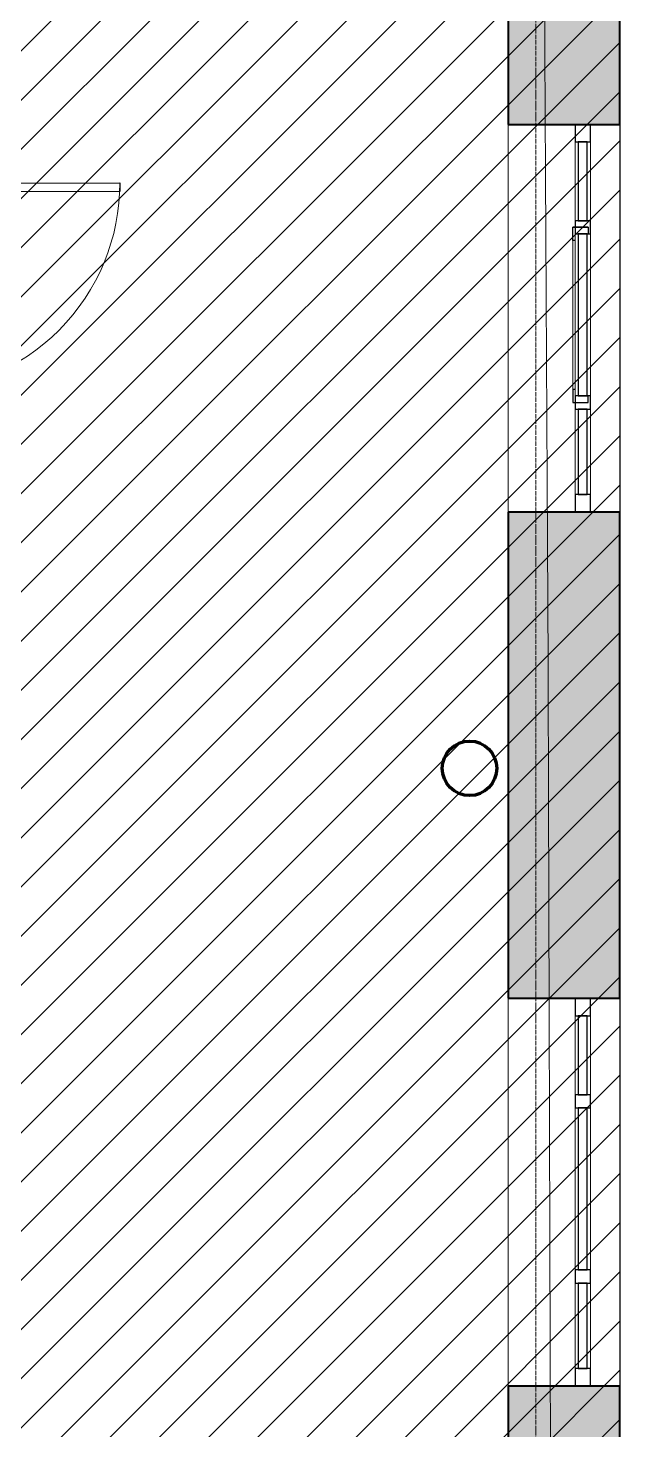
# Model space of a CAD drawing. Header units: millimetres. Extents: x -11886 to 379896, y -8130 to 47743.
# Drawn here: x 109383 to 112083, y 22019 to 28420 of the extents above; entities that cross this region are included whole.
import ezdxf

# ---------------------------------------------------------------- set-up
doc = ezdxf.new("R2010")
doc.units = ezdxf.units.MM
for name, pattern in [('ADSK_Линия сетки', [25, 20, -2.5, 0, -2.5]), ('ADSK_Сверху', [4.5, 3, -1.5]), ('ADSK_Снесено', [4.5, 3, -1.5])]:
    doc.linetypes.add(name, pattern=pattern)
for name, color, linetype, lineweight, true_color in [('_ Окна', 5, 'Continuous', 30, 0x0000ff), ('Витраж', 5, 'Continuous', 18, 0x0000ff), ('Двери', 5, 'Continuous', 18, 0x0000ff), ('Окна', 5, 'Continuous', 18, 0x0000ff), ('Панели витража', 5, 'Continuous', 18, 0x0000ff), ('планы со стояками отопление_dwg', 7, 'Continuous', 9, 0x767676), ('Стены наружные', 1, 'ADSK_Снесено', 18, 0xff0000)]:
    doc.layers.add(name, color=color, linetype=linetype, lineweight=lineweight, true_color=true_color)
for name, color, linetype, lineweight in [('Оси', 7, 'Continuous', 9), ('Перекрытие', 7, 'Continuous', 18), ('стояки', 7, 'Continuous', 9)]:
    doc.layers.add(name, color=color, linetype=linetype, lineweight=lineweight)

# ---------------------------------------------------------------- blocks, each defined once
blk = doc.blocks.new('Прямоугольный импост - 70х20_60мм-1426885-02 План 2-го этажа маркировочный')
at = {"layer": 'Витраж', "color": 161, "linetype": 'ADSK_Сверху', "true_color": 0xaaaaff}
for p, q in [((3738.5, 34601.9), (3738.5, 34571.9)), ((3808.5, 34601.9), (3808.5, 34571.9)), ((3738.5, 34181.9), (3738.5, 34101.9)), ((3808.5, 34181.9), (3808.5, 34101.9)), ((3738.5, 34101.9), (3808.5, 34101.9))]:
    blk.add_line(p, q, dxfattribs=at)
blk = doc.blocks.new('Прямоугольный импост - 70х20_60мм-1424482-02 План 2-го этажа маркировочный')
at = {"layer": 'Витраж', "color": 161, "linetype": 'ADSK_Сверху', "true_color": 0xaaaaff}
for p, q in [((-80, 35), (0, 35)), ((0, 35), (0, -35)), ((0, -35), (-80, -35))]:
    blk.add_line(p, q, dxfattribs=at)
blk = doc.blocks.new('Прямоугольный импост - 70х20_60мм-1424483-02 План 2-го этажа маркировочный')
at = {"layer": 'Витраж', "color": 161, "linetype": 'ADSK_Сверху', "true_color": 0xaaaaff}
for p, q in [((0, 35), (-80, 35)), ((0, -35), (0, 35)), ((-80, -35), (0, -35))]:
    blk.add_line(p, q, dxfattribs=at)
blk = doc.blocks.new('Прямоугольный импост - 70х20_60мм-1225850-02 План 2-го этажа маркировочный')
at = {"layer": 'Витраж', "color": 161, "linetype": 'ADSK_Сверху', "true_color": 0xaaaaff}
for p, q in [((3738.5, 35401.9), (3738.5, 35371.9)), ((3808.5, 35401.9), (3808.5, 35371.9)), ((3738.5, 34631.9), (3738.5, 34601.9)), ((3808.5, 34631.9), (3808.5, 34601.9))]:
    blk.add_line(p, q, dxfattribs=at)
blk = doc.blocks.new('Витраж-тент со смещением вовне - 60мм 30 сдвиг-1466943-02 План 2-го этажа маркировочный')
at = {"layer": '_ Окна', "color": 161, "linetype": 'ADSK_Сверху', "true_color": 0xaaaaff}
for p, q in [((-400, 25), (-400, -45)), ((-400, 25), (-370, 25)), ((-400, -45), (-400, 25)), ((400, 25), (370, 25)), ((400, -45), (400, 25)), ((400, -45), (400, 25)), ((-340, -45), (-400, -45)), ((-340, -35), (-340, -45)), ((340, -35), (340, -45)), ((340, -45), (400, -45))]:
    blk.add_line(p, q, dxfattribs=at)
at = {"layer": 'Окна', "color": 161, "linetype": 'ADSK_Сверху', "true_color": 0xaaaaff}
blk.add_line((-340, -45), (340, -45), dxfattribs=at)
blk = doc.blocks.new('Прямоугольный импост - 70х20_60мм-1225113-02 План 2-го этажа маркировочный')
at = {"layer": 'Витраж', "color": 161, "linetype": 'ADSK_Сверху', "true_color": 0xaaaaff}
for p, q in [((41045.6, 2434.5), (41015.6, 2434.5)), ((41485.6, 2434.5), (41405.6, 2434.5)), ((41485.6, 2364.5), (41485.6, 2434.5)), ((41045.6, 2364.5), (41015.6, 2364.5)), ((41485.6, 2364.5), (41405.6, 2364.5))]:
    blk.add_line(p, q, dxfattribs=at)
blk = doc.blocks.new('Прямоугольный импост - 70х60мм-1424480-02 План 2-го этажа маркировочный')
at = {"layer": 'Витраж', "color": 161, "linetype": 'ADSK_Сверху', "true_color": 0xaaaaff}
for p, q in [((-30, 35), (30, 35)), ((30, -35), (-30, -35))]:
    blk.add_line(p, q, dxfattribs=at)
blk = doc.blocks.new('Прямоугольный импост - 70х60мм-1225009-02 План 2-го этажа маркировочный')
at = {"layer": 'Витраж', "color": 161, "linetype": 'ADSK_Сверху', "true_color": 0xaaaaff}
for p, q in [((41045.6, 2434.5), (41045.6, 2364.5)), ((41405.6, 2434.5), (41045.6, 2434.5)), ((41405.6, 2364.5), (41405.6, 2434.5)), ((41405.6, 2364.5), (41045.6, 2364.5))]:
    blk.add_line(p, q, dxfattribs=at)
blk = doc.blocks.new('Прямоугольный импост - 70х60мм-1426887-02 План 2-го этажа маркировочный')
at = {"layer": 'Витраж', "color": 161, "linetype": 'ADSK_Сверху', "true_color": 0xaaaaff}
for p, q in [((3808.5, 34571.9), (3738.5, 34571.9)), ((3738.5, 34571.9), (3738.5, 34181.9)), ((3808.5, 34571.9), (3808.5, 34181.9)), ((3738.5, 34181.9), (3808.5, 34181.9))]:
    blk.add_line(p, q, dxfattribs=at)
blk = doc.blocks.new('Прямоугольный импост - 70х60мм-1229542-02 План 2-го этажа маркировочный')
at = {"layer": 'Витраж', "color": 161, "linetype": 'ADSK_Сверху', "true_color": 0xaaaaff}
for p, q in [((3808.5, 35371.9), (3738.5, 35371.9)), ((3738.5, 35371.9), (3738.5, 34631.9)), ((3808.5, 35371.9), (3808.5, 34631.9)), ((3738.5, 34631.9), (3808.5, 34631.9))]:
    blk.add_line(p, q, dxfattribs=at)
blk = doc.blocks.new('Прямоугольный импост - 70х20_60мм-1438125-02 План 2-го этажа маркировочный')
at = {"layer": 'Витраж', "color": 161, "linetype": 'ADSK_Сверху', "true_color": 0xaaaaff}
for p, q in [((-80, 35), (0, 35)), ((0, 35), (0, -35)), ((0, -35), (-80, -35))]:
    blk.add_line(p, q, dxfattribs=at)
blk = doc.blocks.new('Прямоугольный импост - 70х20_60мм-1438126-02 План 2-го этажа маркировочный')
at = {"layer": 'Витраж', "color": 161, "linetype": 'ADSK_Сверху', "true_color": 0xaaaaff}
for p, q in [((0, 35), (-80, 35)), ((0, -35), (0, 35)), ((-80, -35), (0, -35))]:
    blk.add_line(p, q, dxfattribs=at)
blk = doc.blocks.new('Прямоугольный импост - 70х60мм-1438123-02 План 2-го этажа маркировочный')
at = {"layer": 'Витраж', "color": 161, "linetype": 'ADSK_Сверху', "true_color": 0xaaaaff}
for p, q in [((-30, 35), (30, 35)), ((30, -35), (-30, -35))]:
    blk.add_line(p, q, dxfattribs=at)
blk = doc.blocks.new('Системная панель - _AR_Стекло_40мм_привязка по центру-1225013-02 План 2-го этажа маркировочный')
at = {"layer": 'Панели витража', "lineweight": 30}
for p, q in [((180, 20), (-180, 20)), ((-180, 20), (-180, -20)), ((180, -20), (180, 20)), ((-180, -20), (180, -20))]:
    blk.add_line(p, q, dxfattribs=at)
blk = doc.blocks.new('Прямоугольный импост - 70х40_60мм-V8-02 План 2-го этажа маркировочный')
at = {"layer": 'Витраж'}
for p, q in [((41045.6, 2434.5), (41405.6, 2434.5)), ((41045.6, 2364.5), (41405.6, 2364.5))]:
    blk.add_line(p, q, dxfattribs=at)
blk = doc.blocks.new('Прямоугольный импост - 70х20_60мм-1229824-02 План 2-го этажа маркировочный')
at = {"layer": 'Витраж', "lineweight": 30}
for p, q in [((-80, 35), (0, 35)), ((-80, -35), (-80, 35)), ((0, 35), (0, -35)), ((0, -35), (-80, -35))]:
    blk.add_line(p, q, dxfattribs=at)
blk = doc.blocks.new('Прямоугольный импост - 70х20_60мм-1229825-02 План 2-го этажа маркировочный')
at = {"layer": 'Витраж', "lineweight": 30}
for p, q in [((0, 35), (-80, 35)), ((-80, 35), (-80, -35)), ((0, -35), (0, 35)), ((-80, -35), (0, -35))]:
    blk.add_line(p, q, dxfattribs=at)
blk = doc.blocks.new('Системная панель - _AR_Стекло_40мм_привязка по центру-1426888-02 План 2-го этажа маркировочный')
at = {"layer": 'Панели витража', "lineweight": 30}
for p, q in [((195, 20), (-195, 20)), ((-195, 20), (-195, -20)), ((195, -20), (195, 20)), ((-195, -20), (195, -20))]:
    blk.add_line(p, q, dxfattribs=at)
blk = doc.blocks.new('Прямоугольный импост - 70х40_60мм-1426886-02 План 2-го этажа маркировочный')
at = {"layer": 'Витраж'}
for p, q in [((3738.5, 34181.9), (3738.5, 34571.9)), ((3808.5, 34181.9), (3808.5, 34571.9))]:
    blk.add_line(p, q, dxfattribs=at)
blk = doc.blocks.new('Системная панель - _AR_Стекло_40мм_привязка по центру-1225896-02 План 2-го этажа маркировочный')
at = {"layer": 'Панели витража', "lineweight": 30}
for p, q in [((370, 20), (-370, 20)), ((-370, 20), (-370, -20)), ((370, -20), (370, 20)), ((-370, -20), (370, -20))]:
    blk.add_line(p, q, dxfattribs=at)
blk = doc.blocks.new('Прямоугольный импост - 70х40_60мм-1229684-02 План 2-го этажа маркировочный')
at = {"layer": 'Витраж'}
for p, q in [((3738.5, 34631.9), (3738.5, 35371.9)), ((3808.5, 34631.9), (3808.5, 35371.9))]:
    blk.add_line(p, q, dxfattribs=at)
blk = doc.blocks.new('Прямоугольный импост - 70х60мм-1230231-02 План 2-го этажа маркировочный')
at = {"layer": 'Витраж', "lineweight": 30}
for p, q in [((-30, 35), (30, 35)), ((-30, -35), (-30, 35)), ((30, 35), (30, -35)), ((30, -35), (-30, -35))]:
    blk.add_line(p, q, dxfattribs=at)
blk = doc.blocks.new('Системная панель - _AR_Стекло_40мм_привязка по центру-V89-02 План 2-го этажа маркировочный')
at = {"layer": 'Панели витража', "lineweight": 30}
for p, q in [((180, 20), (-180, 20)), ((-180, 20), (-180, -20)), ((180, -20), (180, 20)), ((-180, -20), (180, -20))]:
    blk.add_line(p, q, dxfattribs=at)
blk = doc.blocks.new('Прямоугольный импост - 70х20_60мм-V90-02 План 2-го этажа маркировочный')
at = {"layer": 'Витраж', "lineweight": 30}
for p, q in [((-80, 35), (0, 35)), ((-80, -35), (-80, 35)), ((0, 35), (0, -35)), ((0, -35), (-80, -35))]:
    blk.add_line(p, q, dxfattribs=at)
blk = doc.blocks.new('Прямоугольный импост - 70х20_60мм-V91-02 План 2-го этажа маркировочный')
at = {"layer": 'Витраж', "lineweight": 30}
for p, q in [((0, 35), (-80, 35)), ((-80, 35), (-80, -35)), ((0, -35), (0, 35)), ((-80, -35), (0, -35))]:
    blk.add_line(p, q, dxfattribs=at)
blk = doc.blocks.new('Системная панель - _AR_Стекло_40мм_привязка по центру-1438463-02 План 2-го этажа маркировочный')
at = {"layer": 'Панели витража', "lineweight": 30}
for p, q in [((195, 20), (-195, 20)), ((-195, 20), (-195, -20)), ((195, -20), (195, 20)), ((-195, -20), (195, -20))]:
    blk.add_line(p, q, dxfattribs=at)
blk = doc.blocks.new('Системная панель - _AR_Стекло_40мм_привязка по центру-1239064-02 План 2-го этажа маркировочный')
at = {"layer": 'Панели витража', "lineweight": 30}
for p, q in [((370, 20), (-370, 20)), ((-370, 20), (-370, -20)), ((370, -20), (370, 20)), ((-370, -20), (370, -20))]:
    blk.add_line(p, q, dxfattribs=at)
blk = doc.blocks.new('Прямоугольный импост - 70х40_60мм-V88-02 План 2-го этажа маркировочный')
at = {"layer": 'Витраж'}
for p, q in [((3738.5, 30619.6), (3738.5, 31359.6)), ((3808.5, 30619.6), (3808.5, 31359.6))]:
    blk.add_line(p, q, dxfattribs=at)
blk = doc.blocks.new('Прямоугольный импост - 70х60мм-V92-02 План 2-го этажа маркировочный')
at = {"layer": 'Витраж', "lineweight": 30}
for p, q in [((-30, 35), (30, 35)), ((-30, -35), (-30, 35)), ((30, 35), (30, -35)), ((30, -35), (-30, -35))]:
    blk.add_line(p, q, dxfattribs=at)
blk = doc.blocks.new('AC_Дверь_Двупольная - Д-28п 1500х2200h-2039725-02 План 2-го этажа маркировочный')
at = {"layer": 'Двери', "lineweight": 30}
for p, q in [((-700, 1140), (-660, 1140)), ((-700, 190), (-700, 1140)), ((-660, 1140), (-660, 190)), ((700, 640), (660, 640)), ((660, 640), (660, 190)), ((700, 190), (700, 640)), ((-750, 190), (-730, 190)), ((-750, 120), (-750, 190)), ((-730, 190), (-700, 190)), ((-730, 120), (-730, 190)), ((-730, 190), (-730, 120)), ((-660, 190), (-700, 190)), ((-700, 190), (-700, 150)), ((-700, 150), (-690, 150)), ((-690, 150), (-690, 120)), ((660, 190), (700, 190)), ((700, 150), (690, 150)), ((690, 150), (690, 120)), ((730, 190), (700, 190)), ((700, 190), (700, 150)), ((730, 120), (730, 190)), ((750, 190), (730, 190)), ((730, 190), (730, 120)), ((750, 120), (750, 190)), ((-730, 120), (-750, 120)), ((-690, 120), (-730, 120)), ((690, 120), (730, 120)), ((730, 120), (750, 120))]:
    blk.add_line(p, q, dxfattribs=at)
at = {"layer": 'Двери'}
for centre, radius, start, end in [((-700, 190), 950, 360, 90), ((700, 190), 450, 90, 180)]:
    blk.add_arc(centre, radius, start, end, dxfattribs=at)
blk = doc.blocks.new('планы со стояками отопление_dwg-1484427-02 План 2-го этажа маркировочный')
at = {"layer": 'стояки', "color": 246, "lineweight": 80, "true_color": 0x7f001f}
blk.add_circle((176513.5, 263446.3), 124.3, dxfattribs=at)

msp = doc.modelspace()

# ---------------------------------------------------------------- hatches: boundary and pattern name
at = {"lineweight": 13, "true_color": 0x636466, "transparency": 33554559}
h = msp.add_hatch(dxfattribs=at)
h.set_pattern_fill('ANSI31', color=251, scale=50)
h.set_pattern_definition([(45, (108139.4, 85026.59), (-112.2532, 112.2532), [])])
h.paths.add_polyline_path([(112082.9, 43878.87), (101860.65, 43878.87), (101998.36, 8679.25), (108910.53, 8679.25), (108910.53, 12721.22), (111524.62, 12721.22), (111521.03, 13231.22), (111469.49, 21068.63), (112082.9, 21068.63)])
at = {"layer": 'Стены наружные', "linetype": 'Continuous', "true_color": 0xc0c0c0}
h = msp.add_hatch(color=9, dxfattribs=at)
h.paths.add_polyline_path([(111849.52, 21068.63), (112082.9, 21068.63), (112082.9, 22219.91), (111572.9, 22219.91), (111572.9, 21068.63), (111741.84, 21068.63)])
h.paths.add_polyline_path([(111741.84, 23989.91), (112082.9, 23989.91), (112082.9, 26209.79), (111572.9, 26209.79), (111572.9, 23989.91), (111735.53, 23989.91)])
h.paths.add_polyline_path([(112082.9, 27979.79), (112082.9, 30239.62), (111572.9, 30239.62), (111572.9, 27979.79), (111741.84, 27979.79)])
h.paths.add_polyline_path([(111718.83, 32009.62), (112082.9, 32009.62), (112082.9, 34251.9), (111572.9, 34251.9), (111572.9, 32009.62)])
h.paths.add_polyline_path([(111710.48, 36021.9), (112082.9, 36021.9), (112082.9, 43878.87), (111572.9, 43878.87), (111572.9, 36021.9), (111708.23, 36021.9)])

# ---------------------------------------------------------------- linework, layer by layer
at = {"color": 251, "lineweight": 30, "true_color": 0x636466}
msp.add_lwpolyline([(108429.9, 8679.25), (101998.36, 8679.25), (101860.65, 43878.87), (112082.9, 43878.87), (112082.9, 21068.63), (111469.49, 21068.63), (111521.03, 13231.22)], dxfattribs=at)
at = {"layer": 'Оси', "linetype": 'ADSK_Линия сетки'}
msp.add_line((111699.31, -5917.65), (111699.31, 44571.85), dxfattribs=at)
at = {"layer": 'Перекрытие', "color": 9, "linetype": 'ADSK_Сверху', "true_color": 0xaad4d4}
for p, q in [((111709.97, 33885.48), (111754.97, 25609.48)), ((111754.97, 25609.48), (111768.92, 20955.29))]:
    msp.add_line(p, q, dxfattribs=at)
at = {"layer": 'Стены наружные', "color": 18, "linetype": 'Continuous', "lineweight": 40, "true_color": 0x000000}
for p, q in [((111572.9, 30239.62), (111572.9, 27979.79)), ((112082.9, 27979.79), (112082.9, 30239.62)), ((111572.9, 27979.79), (112082.9, 27979.79)), ((112082.9, 26209.79), (111572.9, 26209.79)), ((111572.9, 26209.79), (111572.9, 23989.91)), ((112082.9, 23989.91), (112082.9, 26209.79)), ((111572.9, 23989.91), (112082.9, 23989.91)), ((112082.9, 22219.91), (111572.9, 22219.91)), ((111572.9, 22219.91), (111572.9, 21070.99)), ((112082.9, 21068.63), (112082.9, 22219.91))]:
    msp.add_line(p, q, dxfattribs=at)
at = {"layer": 'Стены наружные', "color": 18, "linetype": 'Continuous', "true_color": 0x000000}
for p, q in [((111572.9, 26209.79), (111572.9, 27979.79)), ((112082.9, 27979.79), (112082.9, 26209.79)), ((111572.9, 22219.91), (111572.9, 23989.91)), ((112082.9, 23989.91), (112082.9, 22219.91))]:
    msp.add_line(p, q, dxfattribs=at)

# ---------------------------------------------------------------- block references
at = {"layer": '_ Окна', "color": 161, "linetype": 'ADSK_Сверху', "true_color": 0xaaaaff, "rotation": 269.9999999999995}
msp.add_blockref('Витраж-тент со смещением вовне - 60мм 30 сдвиг-1466943-02 План 2-го этажа маркировочный', (111912.9, 27109.79), dxfattribs=at)
at = {"layer": 'Витраж', "color": 161, "linetype": 'ADSK_Сверху', "true_color": 0xaaaaff}
for name, p, rotation in [('Прямоугольный импост - 70х20_60мм-1424483-02 План 2-го этажа маркировочный', (111912.9, 27979.79), 89.99999999999957), ('Прямоугольный импост - 70х20_60мм-1225113-02 План 2-го этажа маркировочный', (114312.4, -13505.83), 89.99999999999955), ('Прямоугольный импост - 70х60мм-1225009-02 План 2-го этажа маркировочный', (114312.4, -13505.83), 89.99999999999955), ('Прямоугольный импост - 70х20_60мм-1438126-02 План 2-го этажа маркировочный', (111912.9, 23989.91), 90.00000000000031), ('Прямоугольный импост - 70х20_60мм-1225113-02 План 2-го этажа маркировочный', (114312.4, -17495.72), 90.00000000000026), ('Прямоугольный импост - 70х60мм-1225009-02 План 2-го этажа маркировочный', (114312.4, -17495.72), 90.00000000000026)]:
    msp.add_blockref(name, p, dxfattribs=dict(at, rotation=rotation))
at = {"layer": 'Витраж'}
for name, p, rotation in [('Прямоугольный импост - 70х20_60мм-1229825-02 План 2-го этажа маркировочный', (111912.9, 27979.79), 89.99999999999957), ('Прямоугольный импост - 70х40_60мм-V8-02 План 2-го этажа маркировочный', (114312.4, -13505.83), 89.99999999999955), ('Прямоугольный импост - 70х20_60мм-V91-02 План 2-го этажа маркировочный', (111912.9, 23989.91), 90.00000000000031), ('Прямоугольный импост - 70х40_60мм-V8-02 План 2-го этажа маркировочный', (114312.4, -17495.72), 90.00000000000026)]:
    msp.add_blockref(name, p, dxfattribs=dict(at, rotation=rotation))
at = {"layer": 'Витраж', "color": 161, "linetype": 'ADSK_Сверху', "true_color": 0xaaaaff, "extrusion": (0, 0, -1)}
for name, p, rotation in [('Прямоугольный импост - 70х60мм-1424480-02 План 2-го этажа маркировочный', (-111912.9, 27509.79), 270.0000000000004), ('Прямоугольный импост - 70х60мм-1424480-02 План 2-го этажа маркировочный', (-111912.9, 26709.79), 270.0000000000004), ('Прямоугольный импост - 70х20_60мм-1424482-02 План 2-го этажа маркировочный', (-111912.9, 26209.79), 270.0000000000004), ('Прямоугольный импост - 70х60мм-1438123-02 План 2-го этажа маркировочный', (-111912.9, 23519.91), 269.9999999999997), ('Прямоугольный импост - 70х60мм-1438123-02 План 2-го этажа маркировочный', (-111912.9, 22719.91), 269.9999999999997), ('Прямоугольный импост - 70х20_60мм-1438125-02 План 2-го этажа маркировочный', (-111912.9, 22219.91), 269.9999999999997)]:
    msp.add_blockref(name, p, dxfattribs=dict(at, rotation=rotation))
at = {"layer": 'Витраж', "extrusion": (0, 0, -1)}
for name, p, rotation in [('Прямоугольный импост - 70х60мм-1230231-02 План 2-го этажа маркировочный', (-111912.9, 27509.79), 270.0000000000004), ('Прямоугольный импост - 70х60мм-1230231-02 План 2-го этажа маркировочный', (-111912.9, 26709.79), 270.0000000000004), ('Прямоугольный импост - 70х20_60мм-1229824-02 План 2-го этажа маркировочный', (-111912.9, 26209.79), 270.0000000000004), ('Прямоугольный импост - 70х60мм-V92-02 План 2-го этажа маркировочный', (-111912.9, 23519.91), 269.9999999999997), ('Прямоугольный импост - 70х60мм-V92-02 План 2-го этажа маркировочный', (-111912.9, 22719.91), 269.9999999999997), ('Прямоугольный импост - 70х20_60мм-V90-02 План 2-го этажа маркировочный', (-111912.9, 22219.91), 269.9999999999997)]:
    msp.add_blockref(name, p, dxfattribs=dict(at, rotation=rotation))
at = {"layer": 'Витраж', "color": 161, "linetype": 'ADSK_Сверху', "true_color": 0xaaaaff}
for name, p in [('Прямоугольный импост - 70х20_60мм-1225850-02 План 2-го этажа маркировочный', (108139.4, -7892.1)), ('Прямоугольный импост - 70х60мм-1229542-02 План 2-го этажа маркировочный', (108139.4, -7892.1)), ('Прямоугольный импост - 70х20_60мм-1426885-02 План 2-го этажа маркировочный', (108139.4, -7892.1)), ('Прямоугольный импост - 70х60мм-1426887-02 План 2-го этажа маркировочный', (108139.4, -7892.1)), ('Прямоугольный импост - 70х20_60мм-1225850-02 План 2-го этажа маркировочный', (108139.4, -11881.99)), ('Прямоугольный импост - 70х60мм-1229542-02 План 2-го этажа маркировочный', (108139.4, -11881.99)), ('Прямоугольный импост - 70х20_60мм-1426885-02 План 2-го этажа маркировочный', (108139.4, -11881.99)), ('Прямоугольный импост - 70х60мм-1426887-02 План 2-го этажа маркировочный', (108139.4, -11881.99))]:
    msp.add_blockref(name, p, dxfattribs=at)
at = {"layer": 'Витраж'}
for name, p in [('Прямоугольный импост - 70х40_60мм-1229684-02 План 2-го этажа маркировочный', (108139.4, -7892.1)), ('Прямоугольный импост - 70х40_60мм-1426886-02 План 2-го этажа маркировочный', (108139.4, -7892.1)), ('Прямоугольный импост - 70х40_60мм-V88-02 План 2-го этажа маркировочный', (108139.4, -7869.71)), ('Прямоугольный импост - 70х40_60мм-1426886-02 План 2-го этажа маркировочный', (108139.4, -11881.99))]:
    msp.add_blockref(name, p, dxfattribs=at)
at = {"layer": 'Двери', "rotation": 270.1320494497893}
msp.add_blockref('AC_Дверь_Двупольная - Д-28п 1500х2200h-2039725-02 План 2-го этажа маркировочный', (108663.13, 27010.65), dxfattribs=at)
at = {"layer": 'Панели витража'}
for name, p, rotation in [('Системная панель - _AR_Стекло_40мм_привязка по центру-1225013-02 План 2-го этажа маркировочный', (111912.9, 27719.79), 269.9999999999995), ('Системная панель - _AR_Стекло_40мм_привязка по центру-1225896-02 План 2-го этажа маркировочный', (111912.9, 27109.79), 269.9999999999995), ('Системная панель - _AR_Стекло_40мм_привязка по центру-1426888-02 План 2-го этажа маркировочный', (111912.9, 26484.79), 269.9999999999995), ('Системная панель - _AR_Стекло_40мм_привязка по центру-V89-02 План 2-го этажа маркировочный', (111912.9, 23729.91), 270.0000000000003), ('Системная панель - _AR_Стекло_40мм_привязка по центру-1239064-02 План 2-го этажа маркировочный', (111912.9, 23119.91), 270.0000000000003), ('Системная панель - _AR_Стекло_40мм_привязка по центру-1438463-02 План 2-го этажа маркировочный', (111912.9, 22494.91), 270.0000000000003)]:
    msp.add_blockref(name, p, dxfattribs=dict(at, rotation=rotation))
at = {"layer": 'планы со стояками отопление_dwg', "color": 6, "true_color": 0xff00ff}
msp.add_blockref('планы со стояками отопление_dwg-1484427-02 План 2-го этажа маркировочный', (-65116.64, -238406.38), dxfattribs=at)

doc.saveas('drawing.dxf')
